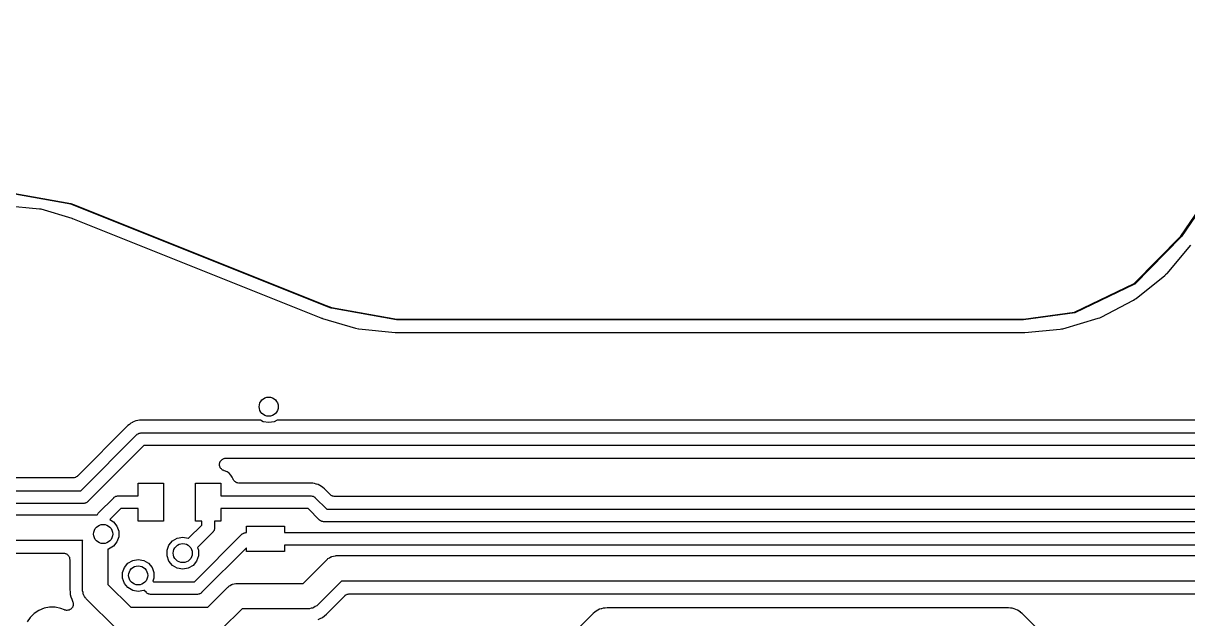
# Model space of a CAD drawing. Extents: x 69.6 to 139.6, y -158 to -61.
# Drawn here: x 107.3 to 125.59, y -100.73 to -91.38 of the extents above; entities that cross this region are included whole.
import ezdxf

# ---------------------------------------------------------------- set-up
doc = ezdxf.new("R2010")
doc.units = 0
doc.header["$MEASUREMENT"] = 0
doc.layers.add('BLACK', color=7, linetype='CONTINUOUS')

msp = doc.modelspace()

# ---------------------------------------------------------------- linework, layer by layer
at = {"layer": 'Black'}
for p, q in [((125.477, -94.7208), (127.76, -91.3781)), ((127.768, -91.3835), (125.486, -94.7264)), ((108.04, -94.2196), (107.015, -94.037)), ((107.017, -94.0271), (108.042, -94.2098)), ((107.01, -94.2375), (107.549, -94.2913)), ((107.549, -94.2913), (107.558, -94.2938)), ((107.558, -94.2938), (107.568, -94.2949)), ((107.568, -94.2949), (108.058, -94.441)), ((108.123, -94.2513), (108.04, -94.2196)), ((108.042, -94.2098), (108.043, -94.21)), ((108.043, -94.21), (108.043, -94.2101)), ((108.043, -94.2101), (108.126, -94.2419)), ((112.05, -95.8221), (108.123, -94.2513)), ((108.126, -94.2419), (108.126, -94.2419)), ((108.126, -94.2419), (108.127, -94.242)), ((108.127, -94.242), (112.054, -95.8128)), ((108.058, -94.441), (108.062, -94.4431)), ((108.062, -94.4431), (108.066, -94.444)), ((108.066, -94.444), (111.971, -96.0059)), ((124.747, -95.4672), (125.476, -94.7234)), ((125.483, -94.7304), (124.754, -95.4748)), ((125.476, -94.7234), (125.477, -94.7227)), ((125.477, -94.7223), (125.477, -94.7208)), ((125.477, -94.7227), (125.477, -94.7223)), ((125.484, -94.729), (125.483, -94.7304)), ((125.486, -94.7264), (125.484, -94.7276)), ((125.484, -94.7276), (125.484, -94.7278)), ((125.484, -94.7278), (125.484, -94.729)), ((125.261, -95.306), (125.633, -94.8624)), ((123.809, -95.9167), (124.747, -95.4672)), ((124.752, -95.4758), (123.813, -95.926)), ((124.754, -95.4748), (124.752, -95.4758)), ((124.776, -95.7011), (125.228, -95.3383)), ((125.228, -95.3383), (125.244, -95.3221)), ((125.244, -95.3221), (125.245, -95.3217)), ((125.245, -95.3212), (125.261, -95.306)), ((125.245, -95.3217), (125.245, -95.3212)), ((112.133, -95.854), (112.05, -95.8221)), ((112.05, -95.8221), (112.05, -95.8221)), ((112.05, -95.8221), (112.05, -95.8221)), ((112.054, -95.8128), (112.136, -95.8444)), ((112.136, -95.8444), (113.162, -96.0271)), ((124.224, -95.9945), (124.737, -95.7262)), ((124.737, -95.7262), (124.756, -95.7137)), ((124.756, -95.7137), (124.757, -95.7134)), ((124.757, -95.7134), (124.758, -95.7129)), ((124.758, -95.7129), (124.776, -95.7011)), ((111.971, -96.0059), (111.977, -96.0075)), ((111.977, -96.0075), (111.982, -96.0102)), ((111.982, -96.0102), (111.988, -96.0115)), ((111.988, -96.0115), (111.995, -96.0144)), ((111.995, -96.0144), (112.515, -96.1694)), ((112.134, -95.854), (112.133, -95.854)), ((112.134, -95.8542), (112.134, -95.854)), ((113.16, -96.0369), (112.134, -95.8542)), ((113.162, -96.0271), (113.163, -96.0277)), ((113.163, -96.0278), (113.164, -96.0273)), ((113.163, -96.0277), (113.163, -96.0278)), ((113.164, -96.0273), (113.166, -96.027)), ((113.166, -96.027), (123.004, -96.027)), ((123.004, -96.027), (123.809, -95.9167)), ((123.811, -95.9265), (123.005, -96.037)), ((123.625, -96.1751), (124.181, -96.0116)), ((123.812, -95.9262), (123.811, -95.9265)), ((123.813, -95.926), (123.812, -95.9262)), ((124.181, -96.0116), (124.202, -96.003)), ((124.202, -96.003), (124.203, -96.0029)), ((124.203, -96.0029), (124.204, -96.0025)), ((124.204, -96.0025), (124.224, -95.9945)), ((112.515, -96.1694), (112.56, -96.1782)), ((112.56, -96.1782), (112.561, -96.1786)), ((112.561, -96.1786), (112.562, -96.1786)), ((112.562, -96.1786), (112.564, -96.1784)), ((112.564, -96.1784), (113.135, -96.2355)), ((113.162, -96.0369), (113.16, -96.0369)), ((113.163, -96.0364), (113.162, -96.0369)), ((113.164, -96.0367), (113.163, -96.0362)), ((113.163, -96.0362), (113.163, -96.0364)), ((113.166, -96.037), (113.164, -96.0367)), ((123.004, -96.037), (113.166, -96.037)), ((123.005, -96.037), (123.004, -96.037)), ((123.004, -96.037), (123.004, -96.037)), ((123.025, -96.236), (123.581, -96.1834)), ((123.581, -96.1834), (123.603, -96.1791)), ((123.603, -96.1791), (123.604, -96.1788)), ((123.603, -96.1791), (123.603, -96.1791)), ((123.604, -96.1788), (123.625, -96.1751)), ((113.135, -96.2355), (113.149, -96.2355)), ((113.149, -96.2355), (113.154, -96.2365)), ((113.154, -96.2365), (113.16, -96.2362)), ((113.16, -96.2362), (113.168, -96.237)), ((113.168, -96.237), (122.999, -96.237)), ((122.999, -96.237), (123.006, -96.2363)), ((123.006, -96.2363), (123.012, -96.2367)), ((123.012, -96.2367), (123.018, -96.2358)), ((123.018, -96.2358), (123.025, -96.236)), ((108.985, -97.6595), (108.963, -97.6777)), ((109.011, -97.6463), (108.985, -97.6595)), ((109.012, -97.6458), (109.011, -97.646)), ((109.011, -97.646), (109.011, -97.6463)), ((109.037, -97.6323), (109.012, -97.6458)), ((109.065, -97.6243), (109.037, -97.6323)), ((109.066, -97.624), (109.065, -97.6241)), ((109.065, -97.6241), (109.065, -97.6243)), ((109.093, -97.6157), (109.066, -97.624)), ((109.122, -97.6132), (109.093, -97.6157)), ((109.123, -97.6131), (109.122, -97.6131)), ((109.122, -97.6131), (109.122, -97.6132)), ((109.155, -97.61), (109.123, -97.6131)), ((111.019, -97.61), (109.155, -97.61)), ((111.064, -97.6358), (111.019, -97.61)), ((111.15, -97.651), (111.064, -97.6358)), ((111.236, -97.6358), (111.15, -97.651)), ((111.281, -97.61), (111.236, -97.6358)), ((126.304, -97.61), (111.281, -97.61)), ((108.938, -97.6981), (108.145, -98.4907)), ((108.199, -98.72), (109.079, -97.8393)), ((108.962, -97.6783), (108.938, -97.6981)), ((108.963, -97.6779), (108.962, -97.6783)), ((108.963, -97.6777), (108.963, -97.6779)), ((109.079, -97.8393), (109.083, -97.8368)), ((109.083, -97.8368), (109.086, -97.8334)), ((109.086, -97.8334), (109.097, -97.8269)), ((109.097, -97.8269), (109.108, -97.8194)), ((109.108, -97.8194), (109.112, -97.8182)), ((109.112, -97.8182), (109.116, -97.816)), ((109.116, -97.816), (109.129, -97.8138)), ((109.129, -97.8138), (109.141, -97.8104)), ((109.141, -97.8104), (109.146, -97.8108)), ((109.146, -97.8108), (109.15, -97.81)), ((109.15, -97.81), (126.559, -97.81)), ((109.191, -98.01), (108.311, -98.8907)), ((126.64, -98.01), (109.191, -98.01)), ((110.421, -98.2283), (110.429, -98.222)), ((110.429, -98.222), (110.436, -98.2197)), ((110.436, -98.2197), (110.443, -98.216)), ((110.443, -98.216), (110.453, -98.2143)), ((110.453, -98.2143), (110.462, -98.2111)), ((110.462, -98.2111), (110.47, -98.2113)), ((110.47, -98.2113), (110.477, -98.21)), ((110.477, -98.21), (126.635, -98.21)), ((110.377, -98.3072), (110.378, -98.3)), ((110.378, -98.3172), (110.377, -98.3072)), ((110.378, -98.2926), (110.382, -98.2831)), ((110.378, -98.3), (110.378, -98.2926)), ((110.378, -98.3274), (110.378, -98.3172)), ((110.381, -98.3343), (110.378, -98.3274)), ((110.382, -98.3416), (110.381, -98.3343)), ((110.382, -98.2831), (110.384, -98.2732)), ((110.387, -98.3505), (110.382, -98.3416)), ((110.384, -98.2732), (110.388, -98.2669)), ((110.39, -98.36), (110.387, -98.3505)), ((110.388, -98.2669), (110.39, -98.26)), ((110.39, -98.26), (110.397, -98.2522)), ((110.395, -98.3656), (110.39, -98.36)), ((110.398, -98.3721), (110.395, -98.3656)), ((110.397, -98.2522), (110.402, -98.2436)), ((110.406, -98.3788), (110.398, -98.3721)), ((110.402, -98.2436), (110.408, -98.239)), ((110.413, -98.3866), (110.406, -98.3788)), ((110.408, -98.239), (110.413, -98.2334)), ((110.413, -98.2334), (110.421, -98.2283)), ((110.419, -98.3903), (110.413, -98.3866)), ((110.424, -98.3952), (110.419, -98.3903)), ((110.434, -98.3989), (110.424, -98.3952)), ((110.443, -98.404), (110.434, -98.3989)), ((110.45, -98.4052), (110.443, -98.404)), ((110.457, -98.408), (110.45, -98.4052)), ((108.074, -98.52), (101.231, -98.52)), ((108.079, -98.5192), (108.074, -98.52)), ((108.083, -98.5196), (108.079, -98.5192)), ((108.096, -98.5162), (108.083, -98.5196)), ((108.109, -98.514), (108.096, -98.5162)), ((108.112, -98.5118), (108.109, -98.514)), ((108.117, -98.5106), (108.112, -98.5118)), ((108.127, -98.5031), (108.117, -98.5106)), ((108.139, -98.4966), (108.127, -98.5031)), ((108.141, -98.4932), (108.139, -98.4966)), ((108.145, -98.4907), (108.141, -98.4932)), ((110.458, -98.4083), (110.457, -98.408)), ((110.495, -98.4235), (110.458, -98.4083)), ((110.527, -98.4454), (110.495, -98.4235)), ((110.555, -98.4733), (110.527, -98.4454)), ((110.576, -98.5059), (110.555, -98.4733)), ((110.59, -98.5381), (110.576, -98.5059)), ((110.593, -98.5437), (110.59, -98.5381)), ((110.596, -98.55), (110.593, -98.5437)), ((110.602, -98.5583), (110.596, -98.55)), ((110.608, -98.5674), (110.602, -98.5583)), ((110.614, -98.5715), (110.608, -98.5674)), ((110.618, -98.5766), (110.614, -98.5715)), ((110.627, -98.582), (110.618, -98.5766)), ((110.636, -98.5886), (110.627, -98.582)), ((110.642, -98.5906), (110.636, -98.5886)), ((100.363, -98.72), (108.199, -98.72)), ((109.101, -98.8), (109.101, -98.6003)), ((109.101, -98.6003), (109.5, -98.6003)), ((109.5, -98.6003), (109.5, -99.1997)), ((110, -99.1997), (110, -98.6003)), ((110, -98.6003), (110.399, -98.6003)), ((110.399, -98.6003), (110.399, -98.8)), ((110.648, -98.594), (110.642, -98.5906)), ((110.659, -98.5958), (110.648, -98.594)), ((110.669, -98.5991), (110.659, -98.5958)), ((110.676, -98.5988), (110.669, -98.5991)), ((110.682, -98.6), (110.676, -98.5988)), ((111.81, -98.6), (110.682, -98.6)), ((111.841, -98.6035), (111.81, -98.6)), ((111.842, -98.6035), (111.841, -98.6035)), ((111.842, -98.6036), (111.842, -98.6035)), ((111.871, -98.6065), (111.842, -98.6036)), ((111.898, -98.6152), (111.871, -98.6065)), ((111.899, -98.6153), (111.898, -98.6152)), ((111.899, -98.6156), (111.899, -98.6153)), ((111.927, -98.6239), (111.899, -98.6156)), ((111.952, -98.6378), (111.927, -98.6239)), ((111.952, -98.6379), (111.952, -98.6378)), ((111.953, -98.6383), (111.952, -98.6379)), ((111.978, -98.6518), (111.953, -98.6383)), ((112, -98.6703), (111.978, -98.6518)), ((112, -98.6705), (112, -98.6703)), ((112.001, -98.671), (112, -98.6705)), ((112.026, -98.6913), (112.001, -98.671)), ((112.115, -98.7807), (112.026, -98.6913)), ((108.24, -98.92), (100.295, -98.92)), ((108.244, -98.9192), (108.24, -98.92)), ((108.249, -98.9196), (108.244, -98.9192)), ((108.261, -98.9162), (108.249, -98.9196)), ((108.274, -98.914), (108.261, -98.9162)), ((108.278, -98.9118), (108.274, -98.914)), ((108.282, -98.9106), (108.278, -98.9118)), ((108.293, -98.9031), (108.282, -98.9106)), ((108.304, -98.8966), (108.293, -98.9031)), ((108.307, -98.8932), (108.304, -98.8966)), ((108.311, -98.8907), (108.307, -98.8932)), ((108.479, -99.0655), (108.715, -98.8293)), ((108.715, -98.8293), (108.719, -98.8268)), ((108.719, -98.8268), (108.722, -98.8234)), ((108.722, -98.8234), (108.733, -98.8169)), ((108.733, -98.8169), (108.744, -98.8094)), ((108.744, -98.8094), (108.748, -98.8082)), ((108.748, -98.8082), (108.752, -98.806)), ((108.752, -98.806), (108.765, -98.8038)), ((108.765, -98.8038), (108.777, -98.8004)), ((108.777, -98.8004), (108.782, -98.8008)), ((108.782, -98.8008), (108.786, -98.8)), ((108.786, -98.8), (109.101, -98.8)), ((110.399, -98.8), (111.81, -98.8)), ((111.81, -98.8), (111.814, -98.8008)), ((111.814, -98.8008), (111.819, -98.8004)), ((111.819, -98.8004), (111.831, -98.8038)), ((111.831, -98.8038), (111.844, -98.806)), ((111.844, -98.806), (111.848, -98.8082)), ((111.848, -98.8082), (111.852, -98.8094)), ((111.852, -98.8094), (111.863, -98.8169)), ((111.863, -98.8169), (111.874, -98.8234)), ((111.874, -98.8234), (111.877, -98.8268)), ((111.877, -98.8268), (111.881, -98.8293)), ((111.881, -98.8293), (112.061, -99.01)), ((112.119, -98.7832), (112.115, -98.7807)), ((112.121, -98.7866), (112.119, -98.7832)), ((112.133, -98.7931), (112.121, -98.7866)), ((112.143, -98.8006), (112.133, -98.7931)), ((112.148, -98.8018), (112.143, -98.8006)), ((112.151, -98.804), (112.148, -98.8018)), ((112.164, -98.8062), (112.151, -98.804)), ((112.177, -98.8096), (112.164, -98.8062)), ((112.181, -98.8092), (112.177, -98.8096)), ((112.186, -98.81), (112.181, -98.8092)), ((126.784, -98.81), (112.186, -98.81)), ((94.7759, -99.1), (108.45, -99.1)), ((108.45, -99.1), (108.457, -99.1011)), ((108.457, -99.1011), (108.458, -99.0982)), ((108.458, -99.0982), (108.459, -99.094)), ((108.459, -99.094), (108.467, -99.0833)), ((108.467, -99.0833), (108.473, -99.0719)), ((108.473, -99.0719), (108.477, -99.0691)), ((108.477, -99.0691), (108.479, -99.0655)), ((108.827, -99), (108.653, -99.1743)), ((109.101, -99), (108.827, -99)), ((109.101, -99.1997), (109.101, -99)), ((111.769, -99), (110.399, -99)), ((110.399, -99), (110.399, -99.1997)), ((111.949, -99.1807), (111.769, -99)), ((112.061, -99.01), (126.909, -99.01)), ((108.653, -99.1743), (108.711, -99.2078)), ((108.711, -99.2078), (108.767, -99.2745)), ((108.767, -99.2745), (108.797, -99.3564)), ((109.5, -99.1997), (109.101, -99.1997)), ((109.891, -99.4674), (110.1, -99.2589)), ((110.1, -99.1997), (110, -99.1997)), ((110.1, -99.2589), (110.1, -99.1997)), ((110.3, -99.3092), (110.296, -99.3218)), ((110.3, -99.3004), (110.299, -99.3048)), ((110.299, -99.3048), (110.3, -99.3092)), ((110.399, -99.1997), (110.3, -99.1997)), ((110.3, -99.1997), (110.3, -99.3004)), ((110.8, -99.3754), (110.8, -99.276)), ((110.8, -99.276), (111.4, -99.276)), ((111.4, -99.276), (111.4, -99.3754)), ((111.953, -99.1832), (111.949, -99.1807)), ((111.956, -99.1866), (111.953, -99.1832)), ((111.967, -99.1931), (111.956, -99.1866)), ((111.978, -99.2006), (111.967, -99.1931)), ((111.982, -99.2018), (111.978, -99.2006)), ((111.986, -99.204), (111.982, -99.2018)), ((111.999, -99.2062), (111.986, -99.204)), ((112.011, -99.2096), (111.999, -99.2062)), ((112.016, -99.2092), (112.011, -99.2096)), ((112.02, -99.21), (112.016, -99.2092)), ((126.95, -99.21), (112.02, -99.21)), ((108.228, -99.5), (94.86, -99.5)), ((108.226, -99.5076), (108.228, -99.5)), ((108.797, -99.4436), (108.767, -99.5255)), ((108.797, -99.3564), (108.797, -99.4436)), ((109.639, -99.5078), (109.714, -99.4642)), ((109.714, -99.4642), (109.8, -99.449)), ((109.8, -99.449), (109.886, -99.4642)), ((109.886, -99.4642), (109.891, -99.4674)), ((109.984, -100.15), (110.729, -99.4047)), ((110.271, -99.3711), (110.031, -99.611)), ((110.273, -99.3675), (110.271, -99.3711)), ((110.277, -99.3647), (110.273, -99.3675)), ((110.283, -99.3534), (110.277, -99.3647)), ((110.291, -99.3427), (110.283, -99.3534)), ((110.292, -99.3384), (110.291, -99.3427)), ((110.294, -99.3346), (110.292, -99.3384)), ((110.296, -99.3218), (110.294, -99.3346)), ((110.729, -99.4047), (110.732, -99.4022)), ((110.732, -99.4022), (110.735, -99.3988)), ((110.735, -99.3988), (110.747, -99.3923)), ((110.747, -99.3923), (110.757, -99.3848)), ((110.757, -99.3848), (110.762, -99.3836)), ((110.762, -99.3836), (110.765, -99.3815)), ((110.765, -99.3815), (110.778, -99.3792)), ((110.778, -99.3792), (110.791, -99.3758)), ((110.791, -99.3758), (110.795, -99.3762)), ((110.795, -99.3762), (110.8, -99.3754)), ((110.8, -99.3754), (110.8, -99.3754)), ((111.4, -99.3754), (127.113, -99.3754)), ((108.225, -99.525), (108.227, -99.5163)), ((108.225, -100.275), (108.225, -99.525)), ((108.227, -99.5163), (108.226, -99.5076)), ((108.636, -99.6358), (108.625, -99.6377)), ((108.625, -99.6377), (108.625, -100.192)), ((108.711, -99.5922), (108.636, -99.6358)), ((108.767, -99.5255), (108.711, -99.5922)), ((109.553, -99.6564), (109.583, -99.5745)), ((109.553, -99.7436), (109.553, -99.6564)), ((109.583, -99.5745), (109.639, -99.5078)), ((110.031, -99.611), (110.047, -99.6564)), ((110.047, -99.6564), (110.047, -99.7436)), ((110.8, -99.6161), (110.096, -100.321)), ((110.8, -99.6748), (110.8, -99.6161)), ((111.4, -99.6748), (110.8, -99.6748)), ((127.155, -99.5754), (111.4, -99.5754)), ((111.4, -99.5754), (111.4, -99.6748)), ((97.0185, -99.7), (107.925, -99.7)), ((107.925, -99.7), (107.934, -99.7015)), ((107.934, -99.7015), (107.942, -99.7015)), ((107.942, -99.7015), (107.951, -99.7045)), ((107.951, -99.7045), (107.959, -99.706)), ((107.959, -99.706), (107.967, -99.7104)), ((107.967, -99.7104), (107.975, -99.7134)), ((107.975, -99.7134), (107.982, -99.719)), ((107.982, -99.719), (107.989, -99.7234)), ((107.989, -99.7234), (107.995, -99.7301)), ((107.995, -99.7301), (108.002, -99.7357)), ((108.002, -99.7357), (108.006, -99.7433)), ((108.006, -99.7433), (108.012, -99.75)), ((108.012, -99.75), (108.015, -99.7582)), ((108.015, -99.7582), (108.019, -99.7658)), ((108.019, -99.7658), (108.02, -99.7744)), ((108.02, -99.7744), (108.023, -99.7826)), ((108.023, -99.7826), (108.023, -99.7914)), ((108.023, -99.7914), (108.025, -99.8)), ((108.025, -99.8), (108.025, -100.27)), ((108.883, -99.9245), (108.939, -99.8578)), ((108.939, -99.8578), (109.014, -99.8142)), ((109.014, -99.8142), (109.1, -99.799)), ((109.1, -99.799), (109.186, -99.8142)), ((109.186, -99.8142), (109.261, -99.8578)), ((109.261, -99.8578), (109.317, -99.9245)), ((109.583, -99.8255), (109.553, -99.7436)), ((109.639, -99.8922), (109.583, -99.8255)), ((110.017, -99.8255), (109.961, -99.8922)), ((110.047, -99.7436), (110.017, -99.8255)), ((111.693, -100.175), (112.069, -99.7986)), ((112.069, -99.7986), (112.076, -99.7935)), ((112.076, -99.7935), (112.081, -99.7868)), ((112.081, -99.7868), (112.104, -99.7737)), ((112.104, -99.7737), (112.125, -99.7587)), ((112.125, -99.7587), (112.134, -99.7565)), ((112.134, -99.7565), (112.142, -99.7521)), ((112.142, -99.7521), (112.167, -99.7475)), ((112.167, -99.7475), (112.193, -99.7408)), ((112.193, -99.7408), (112.201, -99.7415)), ((112.201, -99.7415), (112.21, -99.74)), ((112.21, -99.74), (127.307, -99.74)), ((108.853, -100.006), (108.883, -99.9245)), ((108.853, -100.094), (108.853, -100.006)), ((109.317, -99.9245), (109.347, -100.006)), ((109.347, -100.006), (109.347, -100.094)), ((109.714, -99.9358), (109.639, -99.8922)), ((109.8, -99.951), (109.714, -99.9358)), ((109.886, -99.9358), (109.8, -99.951)), ((109.961, -99.8922), (109.886, -99.9358)), ((108.625, -100.192), (108.983, -100.55)), ((108.883, -100.175), (108.853, -100.094)), ((108.939, -100.242), (108.883, -100.175)), ((109.347, -100.094), (109.331, -100.139)), ((109.331, -100.139), (109.341, -100.15)), ((109.341, -100.15), (109.984, -100.15)), ((110.192, -100.55), (110.509, -100.233)), ((110.509, -100.233), (110.516, -100.228)), ((110.516, -100.228), (110.522, -100.221)), ((110.522, -100.221), (110.544, -100.208)), ((110.544, -100.208), (110.566, -100.193)), ((110.566, -100.193), (110.574, -100.191)), ((110.574, -100.191), (110.582, -100.187)), ((110.582, -100.187), (110.608, -100.182)), ((110.608, -100.182), (110.633, -100.175)), ((110.633, -100.175), (110.642, -100.176)), ((110.642, -100.176), (110.65, -100.175)), ((110.65, -100.175), (111.693, -100.175)), ((112.293, -100.14), (111.917, -100.516)), ((127.39, -100.14), (112.293, -100.14)), ((108.025, -100.27), (108.029, -100.311)), ((108.029, -100.311), (108.029, -100.312)), ((108.029, -100.312), (108.029, -100.312)), ((108.029, -100.312), (108.032, -100.351)), ((108.032, -100.351), (108.044, -100.387)), ((108.044, -100.387), (108.044, -100.388)), ((108.044, -100.388), (108.044, -100.388)), ((108.044, -100.388), (108.055, -100.425)), ((108.227, -100.284), (108.225, -100.275)), ((108.226, -100.292), (108.227, -100.284)), ((108.233, -100.318), (108.226, -100.292)), ((108.237, -100.343), (108.233, -100.318)), ((108.241, -100.351), (108.237, -100.343)), ((108.244, -100.36), (108.241, -100.351)), ((108.259, -100.381), (108.244, -100.36)), ((108.272, -100.404), (108.259, -100.381)), ((108.279, -100.409), (108.272, -100.404)), ((108.284, -100.416), (108.279, -100.409)), ((108.759, -100.891), (108.284, -100.416)), ((109.014, -100.286), (108.939, -100.242)), ((109.1, -100.301), (109.014, -100.286)), ((109.186, -100.286), (109.1, -100.301)), ((109.191, -100.283), (109.186, -100.286)), ((109.229, -100.321), (109.191, -100.283)), ((109.233, -100.323), (109.229, -100.321)), ((109.236, -100.327), (109.233, -100.323)), ((109.247, -100.333), (109.236, -100.327)), ((109.258, -100.341), (109.247, -100.333)), ((109.262, -100.342), (109.258, -100.341)), ((109.266, -100.344), (109.262, -100.342)), ((109.279, -100.346), (109.266, -100.344)), ((109.291, -100.35), (109.279, -100.346)), ((109.296, -100.349), (109.291, -100.35)), ((109.3, -100.35), (109.296, -100.349)), ((110.025, -100.35), (109.3, -100.35)), ((110.029, -100.349), (110.025, -100.35)), ((110.034, -100.35), (110.029, -100.349)), ((110.046, -100.346), (110.034, -100.35)), ((110.059, -100.344), (110.046, -100.346)), ((110.063, -100.342), (110.059, -100.344)), ((110.067, -100.341), (110.063, -100.342)), ((110.078, -100.333), (110.067, -100.341)), ((110.089, -100.327), (110.078, -100.333)), ((110.092, -100.323), (110.089, -100.327)), ((110.096, -100.321), (110.092, -100.323)), ((112.058, -100.657), (112.346, -100.369)), ((112.346, -100.369), (112.35, -100.367)), ((112.35, -100.367), (112.353, -100.363)), ((112.353, -100.363), (112.364, -100.357)), ((112.364, -100.357), (112.375, -100.349)), ((112.375, -100.349), (112.379, -100.348)), ((112.379, -100.348), (112.383, -100.346)), ((112.383, -100.346), (112.396, -100.344)), ((112.396, -100.344), (112.408, -100.34)), ((112.408, -100.34), (112.413, -100.341)), ((112.413, -100.341), (112.417, -100.34)), ((112.417, -100.34), (127.385, -100.34)), ((107.541, -100.599), (107.467, -100.648)), ((107.622, -100.566), (107.541, -100.599)), ((107.709, -100.55), (107.622, -100.566)), ((107.797, -100.55), (107.709, -100.55)), ((107.884, -100.568), (107.797, -100.55)), ((107.943, -100.593), (107.884, -100.568)), ((107.944, -100.593), (107.943, -100.593)), ((107.943, -100.593), (107.943, -100.593)), ((107.946, -100.594), (107.944, -100.593)), ((107.947, -100.595), (107.946, -100.594)), ((107.962, -100.597), (107.947, -100.595)), ((107.976, -100.601), (107.962, -100.597)), ((107.977, -100.6), (107.976, -100.601)), ((107.978, -100.601), (107.977, -100.6)), ((107.98, -100.6), (107.978, -100.601)), ((107.981, -100.601), (107.98, -100.6)), ((107.996, -100.598), (107.981, -100.601)), ((108.011, -100.596), (107.996, -100.598)), ((108.012, -100.596), (108.011, -100.596)), ((108.014, -100.595), (108.012, -100.596)), ((108.012, -100.596), (108.012, -100.596)), ((108.016, -100.595), (108.014, -100.595)), ((108.029, -100.587), (108.016, -100.595)), ((108.042, -100.58), (108.029, -100.587)), ((108.043, -100.579), (108.042, -100.58)), ((108.042, -100.58), (108.042, -100.58)), ((108.044, -100.578), (108.043, -100.579)), ((108.046, -100.577), (108.044, -100.578)), ((108.055, -100.566), (108.046, -100.577)), ((108.055, -100.425), (108.07, -100.454)), ((108.065, -100.555), (108.055, -100.566)), ((108.066, -100.554), (108.065, -100.555)), ((108.067, -100.552), (108.066, -100.554)), ((108.066, -100.554), (108.066, -100.554)), ((108.068, -100.551), (108.067, -100.552)), ((108.073, -100.537), (108.068, -100.551)), ((108.07, -100.454), (108.07, -100.454)), ((108.07, -100.454), (108.07, -100.455)), ((108.07, -100.455), (108.075, -100.469)), ((108.079, -100.523), (108.073, -100.537)), ((108.075, -100.469), (108.08, -100.483)), ((108.08, -100.518), (108.079, -100.52)), ((108.079, -100.52), (108.079, -100.521)), ((108.079, -100.521), (108.079, -100.522)), ((108.079, -100.522), (108.079, -100.523)), ((108.08, -100.483), (108.08, -100.485)), ((108.08, -100.485), (108.08, -100.487)), ((108.08, -100.487), (108.08, -100.487)), ((108.08, -100.487), (108.081, -100.488)), ((108.081, -100.488), (108.08, -100.503)), ((108.08, -100.503), (108.08, -100.518)), ((108.983, -100.55), (110.192, -100.55)), ((110.733, -100.575), (110.416, -100.891)), ((111.775, -100.575), (110.733, -100.575)), ((111.784, -100.573), (111.775, -100.575)), ((111.793, -100.574), (111.784, -100.573)), ((111.818, -100.567), (111.793, -100.574)), ((111.844, -100.563), (111.818, -100.567)), ((111.851, -100.558), (111.844, -100.563)), ((111.86, -100.556), (111.851, -100.558)), ((111.881, -100.541), (111.86, -100.556)), ((111.904, -100.528), (111.881, -100.541)), ((111.91, -100.521), (111.904, -100.528)), ((111.917, -100.516), (111.91, -100.521)), ((116.321, -100.596), (116.295, -100.61)), ((116.322, -100.596), (116.321, -100.596)), ((116.321, -100.596), (116.321, -100.596)), ((116.347, -100.582), (116.322, -100.596)), ((116.375, -100.574), (116.347, -100.582)), ((116.376, -100.574), (116.375, -100.574)), ((116.375, -100.574), (116.375, -100.574)), ((116.403, -100.566), (116.376, -100.574)), ((116.432, -100.563), (116.403, -100.566)), ((116.433, -100.563), (116.432, -100.563)), ((116.432, -100.563), (116.432, -100.563)), ((116.465, -100.56), (116.433, -100.563)), ((122.77, -100.56), (116.465, -100.56)), ((122.801, -100.564), (122.77, -100.56)), ((122.802, -100.564), (122.801, -100.564)), ((122.831, -100.567), (122.802, -100.564)), ((122.802, -100.564), (122.802, -100.564)), ((122.858, -100.575), (122.831, -100.567)), ((122.859, -100.575), (122.858, -100.575)), ((122.859, -100.576), (122.859, -100.575)), ((122.887, -100.584), (122.859, -100.576)), ((122.912, -100.598), (122.887, -100.584)), ((122.913, -100.598), (122.912, -100.598)), ((122.912, -100.598), (122.912, -100.598)), ((122.938, -100.612), (122.913, -100.598)), ((107.404, -100.709), (107.354, -100.782)), ((107.467, -100.648), (107.404, -100.709)), ((111.926, -100.745), (111.96, -100.727)), ((111.96, -100.727), (111.961, -100.726)), ((111.96, -100.727), (111.96, -100.727)), ((111.961, -100.726), (111.995, -100.709)), ((111.995, -100.709), (112.025, -100.684)), ((112.025, -100.684), (112.025, -100.684)), ((112.025, -100.684), (112.026, -100.684)), ((112.026, -100.684), (112.058, -100.658)), ((112.058, -100.658), (112.058, -100.657)), ((112.058, -100.658), (112.058, -100.658)), ((116.248, -100.648), (115.45, -101.446)), ((116.272, -100.628), (116.248, -100.648)), ((116.273, -100.628), (116.272, -100.628)), ((116.295, -100.61), (116.273, -100.628)), ((116.273, -100.628), (116.273, -100.628)), ((122.96, -100.63), (122.938, -100.612)), ((122.96, -100.631), (122.96, -100.63)), ((122.961, -100.631), (122.96, -100.631)), ((122.986, -100.651), (122.961, -100.631)), ((125.699, -103.365), (122.986, -100.651))]:
    msp.add_line(p, q, dxfattribs=at)
for centre in [(111.15, -97.4), (108.55, -99.4), (109.8, -99.7), (109.1, -100.05)]:
    msp.add_circle(centre, 0.15, dxfattribs=at)

doc.saveas('drawing.dxf')
